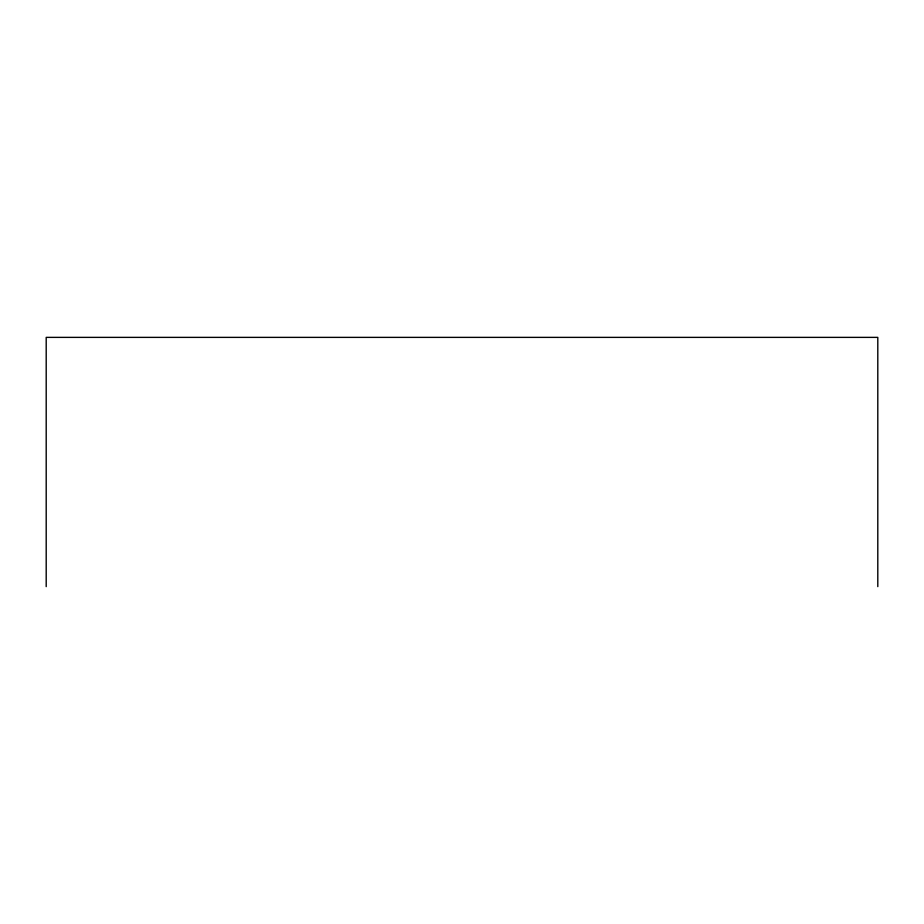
<?xml version="1.0" encoding="UTF-8"?>
<svg xmlns="http://www.w3.org/2000/svg" width="924" height="924" viewBox="0 0 924 924"><rect width="100%" height="100%" fill="white"/><g stroke="black" fill="none" stroke-linecap="round" stroke-linejoin="round"><path stroke-width="1.39" d="M877.8 586.625L877.8 337.376L46.2 337.376L46.2 586.625"/></g></svg>
